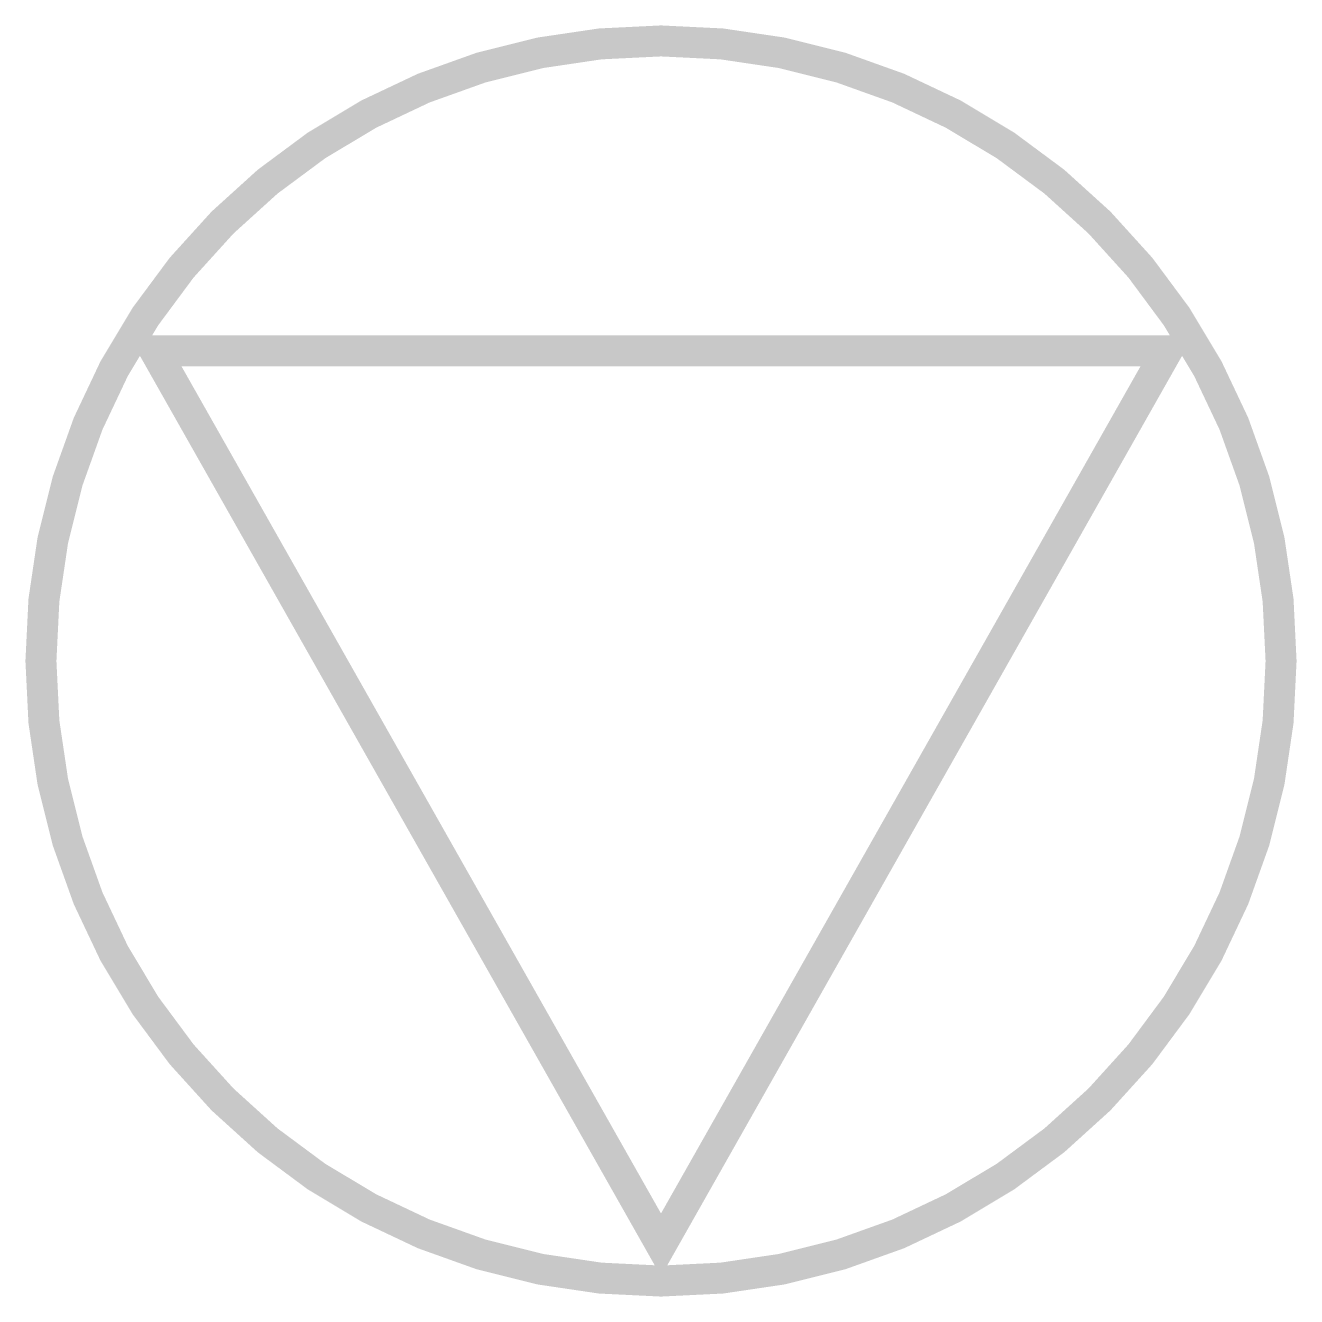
# Model space of a CAD drawing. Extents: x -0.05 to 4.05, y -0.05 to 4.05.
import ezdxf

# ---------------------------------------------------------------- set-up
doc = ezdxf.new("R2010")
doc.units = 0
doc.header["$MEASUREMENT"] = 0
doc.layers.get('0').update_dxf_attribs({"linetype": 'CONTINUOUS'})

msp = doc.modelspace()

# ---------------------------------------------------------------- linework, layer by layer
at = {"color": 7, "const_width": 0.1}
msp.add_lwpolyline([(2, 0, 1), (2, 4, 1), (2, 0, 1)], format="xyb", dxfattribs=at)
at = {"const_width": 0.1}
msp.add_lwpolyline([(2, 0.1166), (3.6321, 3), (0.3679, 3)], close=True, dxfattribs=at)

doc.saveas('drawing.dxf')
